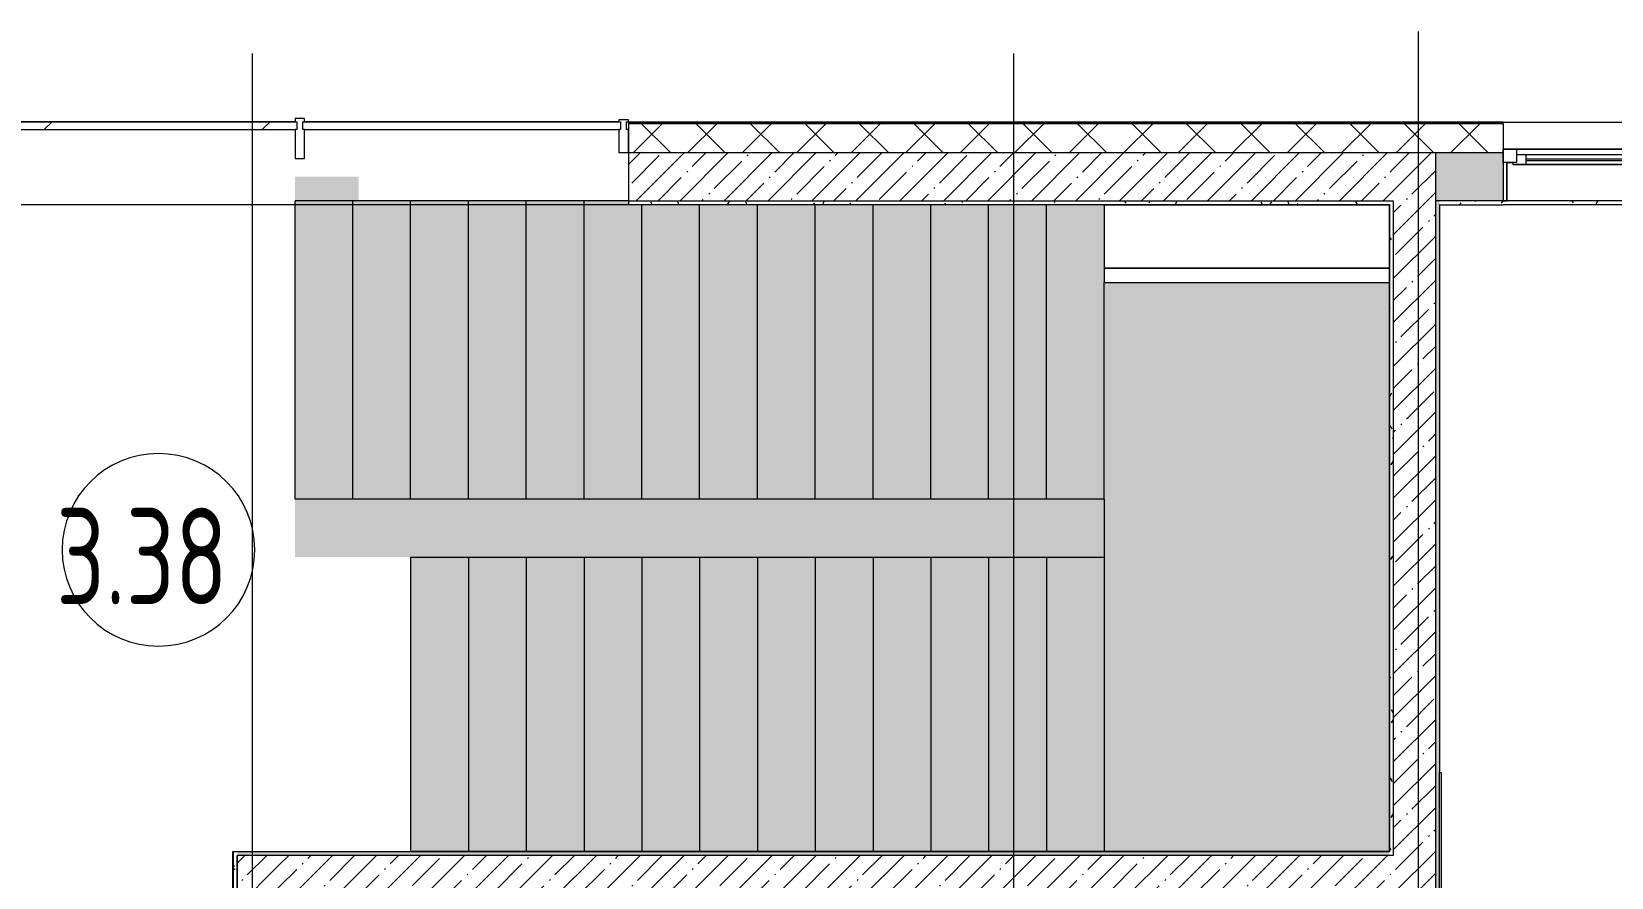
# Model space of a CAD drawing. Header units: millimetres. Extents: x -625 to 415037, y -3642 to 102118.
# Drawn here: x 382740 to 390939, y 17636 to 22028 of the extents above; entities that cross this region are included whole.
import ezdxf

# ---------------------------------------------------------------- set-up
doc = ezdxf.new("R2010")
doc.units = ezdxf.units.MM
for name, color, linetype, lineweight in [('A-AREA-IDEN', 7, 'Continuous', 9), ('A-GLAZ', 7, 'Continuous', 9), ('A-GLAZ-1', 7, 'Continuous', 5), ('A-GLAZ-CWMG', 7, 'Continuous', 9), ('A-GLAZ-CWMG-1', 7, 'Continuous', 20), ('A-WALL', 7, 'Continuous', 5), ('I-WALL', 7, 'Continuous', 5), ('S-STRS', 7, 'Continuous', 9), ('Оси', 7, 'Continuous', 9)]:
    doc.layers.add(name, color=color, linetype=linetype, lineweight=lineweight)
doc.layers.add('A-AREA-PATT-3', color=7, linetype='Continuous', lineweight=5, true_color=0xe6fae8, transparency=1)
for name, color, linetype, lineweight, true_color in [('A-WALL-1', 9, 'Continuous', 5, 0x808080), ('A-WALL-FNSH-1', 9, 'Continuous', 5, 0x808080), ('S-STRS-1', 7, 'Continuous', 9, 0xeef6ff)]:
    doc.layers.add(name, color=color, linetype=linetype, lineweight=lineweight, true_color=true_color)
doc.styles.add('СПДС', font='ГОСТ тип А.ttf', dxfattribs={"width": 0.9})
pattern_1 = [(45, (289227.4, 1e-08), (-114.04925, 114.04925), []), (45, (289341.45, 1e-08), (-114.04925, 114.04925), [201.612, -40.322, 6.706, -33.617])]
pattern_2 = [(0, (289227.4, 1e-08), (243.84, 60.96), [20.117, -162.763, 20.117, -162.763, -975.36]), (0, (289227.4, 1e-08), (243.84, 60.96), [-365.76, 20.117, -345.643, 20.117, -162.763, -426.72]), (0, (289227.4, 1e-08), (243.84, 60.96), [-914.4, 20.117, -101.803, 20.117, -284.683]), (120, (289318.84, 30.48), (-174.71291, 180.691634), [20.117, -162.763, 20.117, -162.763, -975.36]), (120, (289318.84, 30.48), (-174.71291, 180.691634), [-365.76, 20.117, -345.643, 20.117, -162.763, -426.72]), (120, (289318.84, 30.48), (-174.71291, 180.691634), [-914.4, 20.117, -101.803, 20.117, -284.683]), (240, (289349.32, 152.4), (-69.12709, -241.651634), [20.117, -162.763, 20.117, -162.763, -975.36]), (240, (289349.32, 152.4), (-69.12709, -241.651634), [-365.76, 20.117, -345.643, 20.117, -162.763, -426.72]), (240, (289349.32, 152.4), (-69.12709, -241.651634), [-914.4, 20.117, -101.803, 20.117, -284.683])]

# ---------------------------------------------------------------- blocks, each defined once
blk = doc.blocks.new('120_Окно_СКБ_2Ст_Фрамуга сверху - 120_Окно_СКБ_2Ст_2300х2500_h_ ДОО-V560-Объем проектирования 3 этажа')
at = {"layer": 'A-GLAZ'}
for p, q in [((-1150, -127), (-1150, -57)), ((-1150, -57), (-1080, -57)), ((-1080, -57), (-1080, -127)), ((520, -127), (520, -57)), ((520, -57), (590, -57)), ((590, -57), (590, -127)), ((1080, -127), (1080, -57)), ((1080, -57), (1150, -57)), ((1150, -57), (1150, -127)), ((-1080, -127), (-1150, -127)), ((-1080, -127), (-1100, -127)), ((-1100, -127), (-1100, -137)), ((-1100, -137), (540, -137)), ((540, -137), (-1100, -137)), ((520, -87), (-1080, -87)), ((-1080, -87), (-1080, -127)), ((-1030, -137), (-1030, -87)), ((470, -137), (470, -87)), ((520, -127), (520, -87)), ((590, -127), (520, -127)), ((540, -127), (520, -127)), ((540, -137), (540, -127)), ((590, -127), (570, -127)), ((570, -127), (570, -137)), ((570, -137), (1100, -137)), ((1100, -137), (570, -137)), ((1080, -87), (590, -87)), ((590, -87), (590, -127)), ((640, -137), (640, -87)), ((1030, -137), (1030, -87)), ((1080, -127), (1080, -87)), ((1150, -127), (1080, -127)), ((1100, -127), (1080, -127)), ((1100, -137), (1100, -127))]:
    blk.add_line(p, q, dxfattribs=at)
at = {"layer": 'A-GLAZ-1'}
for p, q in [((1150, -57), (-1150, -57)), ((-1080, -57), (1080, -57)), ((-1130, -127), (-1100, -127)), ((-1030, -107), (470, -107)), ((470, -117), (-1030, -117)), ((540, -127), (570, -127)), ((540, -127), (570, -127)), ((640, -107), (1030, -107)), ((1030, -117), (640, -117)), ((1100, -127), (1150, -127))]:
    blk.add_line(p, q, dxfattribs=at)
blk = doc.blocks.new('PNS_Панель прямоугольная - Нр_Стекло - 40мм-22855911-Объем проектирования 3 этажа')
at = {"layer": 'A-GLAZ-1'}
h = blk.add_hatch(dxfattribs=at)
h.set_pattern_fill('FP_229', color=256, style=0, pattern_type=2)
h.set_pattern_definition([(45, (-94320, -21360), (-565.6854, 565.6854), [400, -1200]), (45, (-94720, -21560), (-565.6854, 565.6854), [1200, -400]), (45, (-93920, -21760), (-565.6854, 565.6854), [400, -1200])])
h.paths.add_polyline_path([(-760, -40), (770, -40), (770, 0), (-770, 0), (-770, -40)])
for p, q in [((-770, 0), (770, 0)), ((760, 0), (-760, 0)), ((-760, -40), (760, -40))]:
    blk.add_line(p, q, dxfattribs=at)
blk = doc.blocks.new('Прямоугольный импост - Импост структурный с накладкой - 170мм-22854936-Объем проектирования 3 этажа')
at = {"layer": 'A-GLAZ-CWMG-1'}
for p, q in [((-50, 40), (-50, 160)), ((-50, 160), (0, 160)), ((0, 160), (0, 40)), ((-40, 40), (-50, 40)), ((-50, -10), (-50, 0)), ((-50, 0), (-40, 0)), ((-40, 0), (-40, 40)), ((-10, 40), (-10, 0)), ((0, 40), (-10, 40)), ((-10, 0), (0, 0)), ((0, 0), (0, -10)), ((0, -10), (-50, -10))]:
    blk.add_line(p, q, dxfattribs=at)
blk = doc.blocks.new('PNS_Панель прямоугольная1 - Нр_Стекло - 40мм-23689159-Объем проектирования 3 этажа')
at = {"layer": 'A-GLAZ-1'}
for p, q in [((-825, 0), (825, 0)), ((815, 0), (-815, 0)), ((-815, -40), (815, -40))]:
    blk.add_line(p, q, dxfattribs=at)
blk = doc.blocks.new('Прямоугольный импост - Импост структурный с накладкой - 190мм-22854925-Объем проектирования 3 этажа')
at = {"layer": 'A-GLAZ-CWMG-1'}
for p, q in [((-25, 40), (-25, 190)), ((-25, 190), (25, 190)), ((25, 190), (25, 40)), ((-15, 40), (-25, 40)), ((-25, -17), (-25, 0)), ((-25, 0), (-15, 0)), ((-15, 0), (-15, 40)), ((15, 40), (15, 0)), ((25, 40), (15, 40)), ((15, 0), (25, 0)), ((25, 0), (25, -17)), ((25, -17), (-25, -17))]:
    blk.add_line(p, q, dxfattribs=at)
blk = doc.blocks.new('Зашивка приборов отопления40 - Зашивка приборов отопления-33325598-Объем проектирования 3 этажа')
at = {"layer": 'A-WALL'}
for p, q in [((126595, 120), (125115, 120)), ((126595, 45), (126595, 120)), ((126595, 45), (125115, 45)), ((125115, 45), (126595, 45)), ((126595, -285), (126595, 45))]:
    blk.add_line(p, q, dxfattribs=at)
blk = doc.blocks.new('Марка_Помещения - Номер-25198446-Объем проектирования 3 этажа')
at = {"layer": 'A-AREA-IDEN'}
for start, end in [(360, 180), (180, 360)]:
    blk.add_arc((0, 0), 2.5, start, end, dxfattribs=at)

msp = doc.modelspace()

# ---------------------------------------------------------------- hatches: boundary and pattern name
at = {"layer": 'A-AREA-PATT-3'}
h = msp.add_hatch(color=256, dxfattribs=at)
h.paths.add_polyline_path([(384107.4, 19300), (388307.4, 19300), (388307.4, 19600), (384107.4, 19600), (384107.4, 19438.2)])
h.paths.add_polyline_path([(384107.4, 21150), (384437.4, 21150), (384437.4, 21275), (384107.4, 21275), (384107.4, 21172.3)])
h = msp.add_hatch(color=256, dxfattribs=at)
h.paths.add_polyline_path([(394778.9, 13920.5), (394817.4, 13920.5), (394817.4, 15000), (394777.4, 15000), (394777.4, 13920.5)])
h.paths.add_polyline_path([(399566.9, 14154), (400053.4, 14154), (400053.4, 15050), (400049.4, 15050), (400049.4, 14158), (399077.4, 14158), (399077.4, 14154), (399562.4, 14154)])
h.paths.add_polyline_path([(390051.9, 16380.8), (390055.9, 16380.8), (390055.9, 18180.8), (390051.9, 18180.8), (390051.9, 17123.2)])
h.paths.add_polyline_path([(394817.4, 16400), (394817.4, 20879.5), (394777.4, 20879.5), (394777.4, 16400), (394782.4, 16400)])
at = {"layer": 'A-WALL'}
h = msp.add_hatch(dxfattribs=at)
h.set_pattern_fill('FP_24', color=256, style=0, pattern_type=2)
h.set_pattern_definition([(45, (289227.4, 1e-08), (-141.42136, 141.42136), []), (135, (289227.4, 1e-08), (-141.42136, -141.42136), [])])
h.paths.add_polyline_path([(397635.3, 21400), (398277.9, 21400), (398277.9, 21550), (396977.9, 21550), (396977.9, 21400)])
h.paths.add_polyline_path([(393877.6, 21400), (393877.6, 21550), (392677.4, 21550), (392677.4, 21400), (393284.2, 21400)])
h.paths.add_polyline_path([(395277.4, 21400), (396077.9, 21400), (396077.9, 21550), (394777.6, 21550), (394777.6, 21400)])
h.paths.add_polyline_path([(389887.4, 21400), (390377.4, 21400), (390377.4, 21550), (385837.4, 21550), (385837.4, 21400), (389807.4, 21400)])
h.paths.add_polyline_path([(399177.9, 21400), (400477.4, 21400), (400477.4, 21550), (399177.9, 21550)])
h.paths.add_polyline_path([(382537.4, 21400), (382537.4, 21550), (382517.4, 21550), (382517.4, 21400)])
h.paths.add_polyline_path([(414057.4, 21400), (414457.4, 21400), (414457.4, 21550), (409377.6, 21550), (409377.6, 21400), (412864.2, 21400)])
h.paths.add_polyline_path([(406227.9, 21400), (406227.9, 21550), (405357.9, 21550), (405357.9, 21400)])
h.paths.add_polyline_path([(402777.4, 21400), (403927.9, 21400), (403927.9, 21550), (402777.4, 21550)])
h.paths.add_polyline_path([(407127.9, 21400), (408477.6, 21400), (408477.6, 21550), (407127.9, 21550)])
at = {"layer": 'I-WALL'}
h = msp.add_hatch(dxfattribs=at)
h.set_pattern_fill('FP_1', color=256, style=0, pattern_type=2)
h.set_pattern_definition(pattern_1)
h.paths.add_polyline_path([(382257.4, 21150), (382537.4, 21150), (382537.4, 21400), (382257.4, 21400), (382257.4, 21336.3)])
h.paths.add_polyline_path([(386757.6, 21150), (389807.4, 21150), (389807.4, 21400), (385837.4, 21400), (385837.4, 21150)])
h = msp.add_hatch(dxfattribs=at)
h.set_pattern_fill('FP_1', color=256, style=0, pattern_type=2)
h.set_pattern_definition(pattern_1)
h.paths.add_polyline_path([(390027.4, 17530), (390027.4, 21400), (389807.4, 21400), (389807.4, 17530), (389887.4, 17530)])
h = msp.add_hatch(dxfattribs=at)
h.set_pattern_fill('FP_1', color=256, style=0, pattern_type=2)
h.set_pattern_definition(pattern_1)
h.paths.add_polyline_path([(400477.4, 21150), (400477.4, 21400), (400277.4, 21400), (400277.4, 21150), (400354.8, 21150)])
h.paths.add_polyline_path([(410077.4, 21150), (410267.4, 21150), (410267.4, 21400), (410077.4, 21400), (410077.4, 21203.4)])
h.paths.add_polyline_path([(397091.4, 21150), (398277.9, 21150), (398277.9, 21400), (396977.9, 21400), (396977.9, 21150)])
h.paths.add_polyline_path([(402777.4, 21150), (403927.9, 21150), (403927.9, 21400), (402777.4, 21400), (402777.4, 21336.3)])
h.paths.add_polyline_path([(408477.6, 21150), (408477.6, 21400), (407127.9, 21400), (407127.9, 21150), (407425.3, 21150)])
h.paths.add_polyline_path([(399177.9, 21150), (399577.4, 21151.7), (399577.4, 21400), (399177.9, 21400), (399177.9, 21336.3)])
h.paths.add_polyline_path([(406227.9, 21150), (406227.9, 21400), (405357.9, 21400), (405357.9, 21150)])
h.paths.add_polyline_path([(393877.6, 21150), (393877.6, 21400), (392677.4, 21400), (392677.4, 21150), (393828.1, 21150)])
h.paths.add_polyline_path([(395277.4, 21150), (396077.9, 21150), (396077.9, 21400), (395277.4, 21400), (395277.4, 21336.3)])
h.paths.add_polyline_path([(390377.4, 21150), (390377.4, 21400), (390027.4, 21400), (390027.4, 21150), (390347.4, 21150)])
h = msp.add_hatch(dxfattribs=at)
h.set_pattern_fill('FP_191', color=256, style=0, pattern_type=2)
h.set_pattern_definition(pattern_2)
h.paths.add_polyline_path([(390397.4, 21150), (390397.4, 21348), (390377.4, 21348), (390377.4, 21150)])
h = msp.add_hatch(dxfattribs=at)
h.set_pattern_fill('FP_191', color=256, style=0, pattern_type=2)
h.set_pattern_definition(pattern_2)
h.paths.add_polyline_path([(389786.4, 21130), (389787.4, 21150), (385837.4, 21150), (385837.4, 21130), (389477, 21130)])
h = msp.add_hatch(dxfattribs=at)
h.set_pattern_fill('FP_191', color=256, style=0, pattern_type=2)
h.set_pattern_definition(pattern_2)
h.paths.add_polyline_path([(389807.4, 17750), (389807.4, 21150), (389787.4, 21150), (389788.4, 17770)])
h.paths.add_polyline_path([(389787.4, 17750), (389807.4, 17750), (389787.4, 17770)])
h = msp.add_hatch(dxfattribs=at)
h.set_pattern_fill('FP_191', color=256, style=0, pattern_type=2)
h.set_pattern_definition(pattern_2)
h.paths.add_polyline_path([(390027.4, 13900), (390047.4, 13900), (390046.4, 21130), (390027.4, 21150), (390027.4, 13920)])
h.paths.add_polyline_path([(390047.4, 21130), (390047.4, 21150), (390027.4, 21150), (390036, 21141.4)])
h = msp.add_hatch(dxfattribs=at)
h.set_pattern_fill('FP_191', color=256, style=0, pattern_type=2)
h.set_pattern_definition(pattern_2)
h.paths.add_polyline_path([(394756.4, 21130), (394756.4, 21150), (390047.4, 21150), (390047.4, 21130), (394643.9, 21130)])
h = msp.add_hatch(dxfattribs=at)
h.set_pattern_fill('FP_191', color=256, style=0, pattern_type=2)
h.set_pattern_definition(pattern_2)
h.paths.add_polyline_path([(383807.4, 13640), (383805.3, 17770), (383787.4, 17770), (383787.4, 13641)])
h = msp.add_hatch(dxfattribs=at)
h.set_pattern_fill('FP_191', color=256, style=0, pattern_type=2)
h.set_pattern_definition(pattern_2)
h.paths.add_polyline_path([(386807.4, 17750), (389787.4, 17750), (389785.6, 17770), (383807.4, 17770), (383807.4, 17750), (386757.6, 17750)])
h = msp.add_hatch(dxfattribs=at)
h.set_pattern_fill('FP_1', color=256, style=0, pattern_type=2)
h.set_pattern_definition(pattern_1)
h.paths.add_polyline_path([(384027.4, 13620), (384027.4, 17750), (383807.4, 17750), (383807.4, 13620), (383901.7, 13620)])
h = msp.add_hatch(dxfattribs=at)
h.set_pattern_fill('FP_1', color=256, style=0, pattern_type=2)
h.set_pattern_definition(pattern_1)
h.paths.add_polyline_path([(389787.4, 17530), (389807.4, 17530), (389807.4, 17750), (384027.4, 17750), (384027.4, 17530), (389760.5, 17530)])
at = {"layer": 'S-STRS-1'}
for points in [[(384107.4, 19600), (384407.4, 19600), (384407.4, 21150), (384107.4, 21150), (384107.4, 21130)], [(384407.4, 19600), (384707.4, 19600), (384707.4, 21150), (384407.4, 21150), (384407.4, 20748.6)], [(385007.4, 19600), (385007.4, 21150), (384707.4, 21150), (384707.4, 19600)], [(385307.4, 19600), (385307.4, 21150), (385007.4, 21150), (385007.4, 19600)], [(385607.4, 19600), (385607.4, 21150), (385307.4, 21150), (385307.4, 19600)], [(385837.4, 19600), (385907.4, 19600), (385907.4, 21130), (385837.4, 21130), (385837.4, 21150), (385607.4, 21150), (385607.4, 19600)], [(386207.4, 19600), (386207.4, 21130), (385907.4, 21130), (385907.4, 19600)], [(386507.4, 19600), (386507.4, 21130), (386207.4, 21130), (386207.4, 19600)], [(386757.6, 19600), (386807.4, 19600), (386807.4, 21130), (386507.4, 21130), (386507.4, 19600)], [(387107.4, 19600), (387107.4, 21130), (386807.4, 21130), (386807.4, 19600)], [(387407.4, 19600), (387407.4, 21130), (387107.4, 21130), (387107.4, 19600)], [(387707.4, 19600), (387707.4, 21130), (387407.4, 21130), (387407.4, 19600)], [(388007.4, 19600), (388007.4, 21130), (387707.4, 21130), (387707.4, 19600), (387845.3, 19600)], [(388007.4, 19600), (388307.4, 19600), (388307.4, 21130), (388007.4, 21130), (388007.4, 20283)], [(389807.4, 17750), (389787.4, 17771), (389787.4, 20725), (388307.4, 20725), (388307.4, 17770), (389787.4, 17770)], [(384909.6, 17770), (385007.4, 17770), (385007.4, 19300), (384707.4, 19300), (384707.4, 17770)], [(385307.4, 17770), (385307.4, 19300), (385007.4, 19300), (385007.4, 17770)], [(385307.4, 17770), (385607.4, 17770), (385607.4, 19300), (385307.4, 19300), (385307.4, 17878.2)], [(385607.4, 17770), (385907.4, 17770), (385907.4, 19300), (385607.4, 19300), (385607.4, 17959.9)], [(385907.4, 17770), (386207.4, 17770), (386207.4, 19300), (385907.4, 19300), (385907.4, 18041.5)], [(386207.4, 17770), (386507.4, 17770), (386507.4, 19300), (386207.4, 19300), (386207.4, 18123.1)], [(386807.4, 17770), (386807.4, 19300), (386507.4, 19300), (386507.4, 17770), (386757.6, 17770)], [(386807.4, 17770), (387107.4, 17770), (387107.4, 19300), (386807.4, 19300), (386807.4, 19229.8)], [(387107.4, 17770), (387407.4, 17770), (387407.4, 19300), (387107.4, 19300), (387107.4, 19229.8)], [(387407.4, 17770), (387707.4, 17770), (387707.4, 19300), (387407.4, 19300), (387407.4, 19229.8)], [(388007.4, 17770), (388007.4, 19300), (387707.4, 19300), (387707.4, 17770)], [(388007.4, 17770), (388307.4, 17770), (388307.4, 19300), (388007.4, 19300), (388007.4, 19229.8)]]:
    msp.add_hatch(color=256, dxfattribs=at).paths.add_polyline_path(points)

# ---------------------------------------------------------------- linework, layer by layer
at = {"layer": 'A-WALL'}
for p, q in [((390377.4, 21553), (385837.4, 21553)), ((390377.4, 21550), (385837.4, 21550)), ((390377.4, 21558), (392677.4, 21558)), ((385837.4, 21400), (390377.4, 21400)), ((389786.4, 21129), (389786.4, 21130)), ((389787.4, 21130), (389787.4, 17770)), ((389807.4, 21150), (389807.4, 17750)), ((390047.4, 21129), (390047.4, 21130)), ((383787.4, 13640), (383787.4, 17770)), ((383807.4, 17750), (383807.4, 13620)), ((389807.4, 17750), (383807.4, 17750)), ((383807.4, 13640), (383807.4, 17750)), ((389787.4, 17771), (389786.4, 17771))]:
    msp.add_line(p, q, dxfattribs=at)
at = {"layer": 'A-WALL-1'}
for p, q in [((385837.4, 21550), (385837.4, 21130)), ((390377.4, 21550), (390377.4, 21150)), ((390027.4, 13900), (390027.4, 21400)), ((390397.4, 21348), (390377.4, 21348)), ((390397.4, 21150), (390397.4, 21348)), ((385837.4, 21150), (389807.4, 21150)), ((385837.4, 21130), (389787.4, 21130)), ((394777.4, 21150), (390027.4, 21150)), ((390377.4, 21150), (390397.4, 21150)), ((389787.4, 17770), (383786.9, 17770))]:
    msp.add_line(p, q, dxfattribs=at)
at = {"layer": 'A-WALL-FNSH-1'}
for p, q in [((390377.4, 21558), (385837.4, 21558)), ((385837.4, 21558), (385837.4, 21550)), ((390377.4, 21550), (390377.4, 21558)), ((390398.4, 21348), (390397.4, 21348)), ((390398.4, 21150), (390398.4, 21348)), ((385837.4, 21130), (385837.4, 21129)), ((388300.9, 21129), (389786.4, 21129)), ((389786.4, 21129), (389786.4, 17771)), ((390048.4, 21129), (390377.4, 21129)), ((390048.4, 18180.8), (390048.4, 21129)), ((390377.4, 21129), (390377.4, 21130)), ((390397.4, 21150), (390398.4, 21150)), ((383786.9, 17770), (383786.4, 17770)), ((383786.9, 17771), (383786.9, 17770)), ((389786.4, 17771), (384715.4, 17771))]:
    msp.add_line(p, q, dxfattribs=at)
at = {"layer": 'I-WALL'}
for p, q in [((382277.4, 21130), (385837.4, 21130)), ((388300.9, 21129), (382277.4, 21129)), ((384017.5, 21129), (384017.5, 21130)), ((384027, 21129), (384027, 21130)), ((384082.9, 21129), (384082.9, 21130)), ((387917.4, 21129), (387917.4, 21130)), ((388300.9, 21129), (388300.9, 21130)), ((392677.4, 21129), (390377.4, 21129)), ((390047.9, 16380.8), (390047.9, 18180.8)), ((390047.9, 18180.8), (390055.9, 18180.8)), ((390055.9, 18180.8), (390055.9, 16380.8)), ((383785.4, 13641), (383785.4, 17770.5)), ((383785.4, 17770.5), (383786.4, 17770.5)), ((383786.4, 17770.5), (383786.4, 13641)), ((383786.9, 17771), (384715.4, 17771))]:
    msp.add_line(p, q, dxfattribs=at)
at = {"layer": 'S-STRS'}
for p, q in [((384107.4, 19600), (384107.4, 21150)), ((384407.4, 21150), (384107.4, 21150)), ((384707.4, 21150), (384407.4, 21150)), ((384407.4, 19600), (384407.4, 21150)), ((384407.4, 19600), (384407.4, 21150)), ((385007.4, 21150), (384707.4, 21150)), ((384707.4, 19600), (384707.4, 21150)), ((384707.4, 19600), (384707.4, 21150)), ((385307.4, 21150), (385007.4, 21150)), ((385007.4, 19600), (385007.4, 21150)), ((385007.4, 19600), (385007.4, 21150)), ((385607.4, 21150), (385307.4, 21150)), ((385307.4, 19600), (385307.4, 21150)), ((385307.4, 19600), (385307.4, 21150)), ((385837.4, 21150), (385607.4, 21150)), ((385607.4, 19600), (385607.4, 21150)), ((385607.4, 19600), (385607.4, 21150)), ((385907.4, 19600), (385907.4, 21130)), ((385907.4, 19600), (385907.4, 21130)), ((386207.4, 19600), (386207.4, 21130)), ((386207.4, 19600), (386207.4, 21130)), ((386507.4, 19600), (386507.4, 21130)), ((386507.4, 19600), (386507.4, 21130)), ((386807.4, 19600), (386807.4, 21130)), ((386807.4, 19600), (386807.4, 21130)), ((387107.4, 19600), (387107.4, 21130)), ((387107.4, 19600), (387107.4, 21130)), ((387407.4, 19600), (387407.4, 21130)), ((387407.4, 19600), (387407.4, 21130)), ((387707.4, 19600), (387707.4, 21130)), ((387707.4, 19600), (387707.4, 21130)), ((388007.4, 19600), (388007.4, 21130)), ((388007.4, 19600), (388007.4, 21130)), ((388307.4, 19600), (388307.4, 20725)), ((388307.4, 19600), (388307.4, 20725)), ((384407.4, 19600), (384107.4, 19600)), ((384707.4, 19600), (384407.4, 19600)), ((385007.4, 19600), (384707.4, 19600)), ((385307.4, 19600), (385007.4, 19600)), ((385607.4, 19600), (385307.4, 19600)), ((385907.4, 19600), (385607.4, 19600)), ((386207.4, 19600), (385907.4, 19600)), ((386507.4, 19600), (386207.4, 19600)), ((386807.4, 19600), (386507.4, 19600)), ((387107.4, 19600), (386807.4, 19600)), ((387407.4, 19600), (387107.4, 19600)), ((387707.4, 19600), (387407.4, 19600)), ((388007.4, 19600), (387707.4, 19600)), ((388307.4, 19600), (388007.4, 19600)), ((388307.4, 19600), (388307.4, 19300)), ((384707.4, 19300), (384707.4, 17770)), ((384707.4, 19300), (385007.4, 19300)), ((384707.4, 19300), (384707.4, 17770)), ((385007.4, 19300), (385307.4, 19300)), ((385007.4, 19300), (385007.4, 17770)), ((385007.4, 19300), (385007.4, 17770)), ((385307.4, 19300), (385607.4, 19300)), ((385307.4, 19300), (385307.4, 17770)), ((385307.4, 19300), (385307.4, 17770)), ((385607.4, 19300), (385907.4, 19300)), ((385607.4, 19300), (385607.4, 17770)), ((385607.4, 19300), (385607.4, 17770)), ((385907.4, 19300), (386207.4, 19300)), ((385907.4, 19300), (385907.4, 17770)), ((385907.4, 19300), (385907.4, 17770)), ((386207.4, 19300), (386507.4, 19300)), ((386207.4, 19300), (386207.4, 17770)), ((386207.4, 19300), (386207.4, 17770)), ((386507.4, 19300), (386807.4, 19300)), ((386507.4, 19300), (386507.4, 17770)), ((386507.4, 19300), (386507.4, 17770)), ((386807.4, 19300), (387107.4, 19300)), ((386807.4, 19300), (386807.4, 17770)), ((386807.4, 19300), (386807.4, 17770)), ((387107.4, 19300), (387407.4, 19300)), ((387107.4, 19300), (387107.4, 17770)), ((387107.4, 19300), (387107.4, 17770)), ((387407.4, 19300), (387707.4, 19300)), ((387407.4, 19300), (387407.4, 17770)), ((387407.4, 19300), (387407.4, 17770)), ((387707.4, 19300), (388007.4, 19300)), ((387707.4, 19300), (387707.4, 17770)), ((387707.4, 19300), (387707.4, 17770)), ((388007.4, 19300), (388307.4, 19300)), ((388007.4, 19300), (388007.4, 17770)), ((388007.4, 19300), (388007.4, 17770)), ((388307.4, 19300), (388307.4, 17770)), ((388307.4, 19300), (388307.4, 17770))]:
    msp.add_line(p, q, dxfattribs=at)
at = {"layer": 'Оси'}
for p, q in [((389937.4, 17028.3), (389937.4, 22028.3)), ((383887.4, 16915.1), (383887.4, 21915.1)), ((387837.4, 16915.1), (387837.4, 21915.1))]:
    msp.add_line(p, q, dxfattribs=at)

# ---------------------------------------------------------------- block references
at = {"layer": 'A-AREA-IDEN', "xscale": 199.9999999999999, "yscale": 199.9999999999999, "zscale": 199.9999999999999}
msp.add_blockref('Марка_Помещения - Номер-25198446-Объем проектирования 3 этажа', (383398.8, 19337.3), dxfattribs=at)
at = {"layer": 'A-GLAZ', "color": 3}
msp.add_blockref('120_Окно_СКБ_2Ст_Фрамуга сверху - 120_Окно_СКБ_2Ст_2300х2500_h_ ДОО-V560-Объем проектирования 3 этажа', (391527.4, 21475), dxfattribs=at)
at = {"layer": 'A-GLAZ-1'}
for name, p in [('PNS_Панель прямоугольная - Нр_Стекло - 40мм-22855911-Объем проектирования 3 этажа', (383347.4, 21560)), ('PNS_Панель прямоугольная1 - Нр_Стекло - 40мм-23689159-Объем проектирования 3 этажа', (384972.4, 21560))]:
    msp.add_blockref(name, p, dxfattribs=at)
at = {"layer": 'A-GLAZ-CWMG', "extrusion": (0, 0, -1), "rotation": 180}
for name, p in [('Прямоугольный импост - Импост структурный с накладкой - 190мм-22854925-Объем проектирования 3 этажа', (-384132.4, 21560)), ('Прямоугольный импост - Импост структурный с накладкой - 170мм-22854936-Объем проектирования 3 этажа', (-385837.4, 21560))]:
    msp.add_blockref(name, p, dxfattribs=at)
at = {"layer": 'A-WALL', "rotation": 180}
msp.add_blockref('Зашивка приборов отопления40 - Зашивка приборов отопления-33325598-Объем проектирования 3 этажа', (514902.4, 20845), dxfattribs=at)

# ---------------------------------------------------------------- texts
at = {"layer": 'A-AREA-IDEN', "insert": (382867.4, 19554.4), "char_height": 500, "width": 1327.594, "attachment_point": 1, "style": 'СПДС'}
msp.add_mtext('3.38', dxfattribs=at)

doc.saveas('drawing.dxf')
